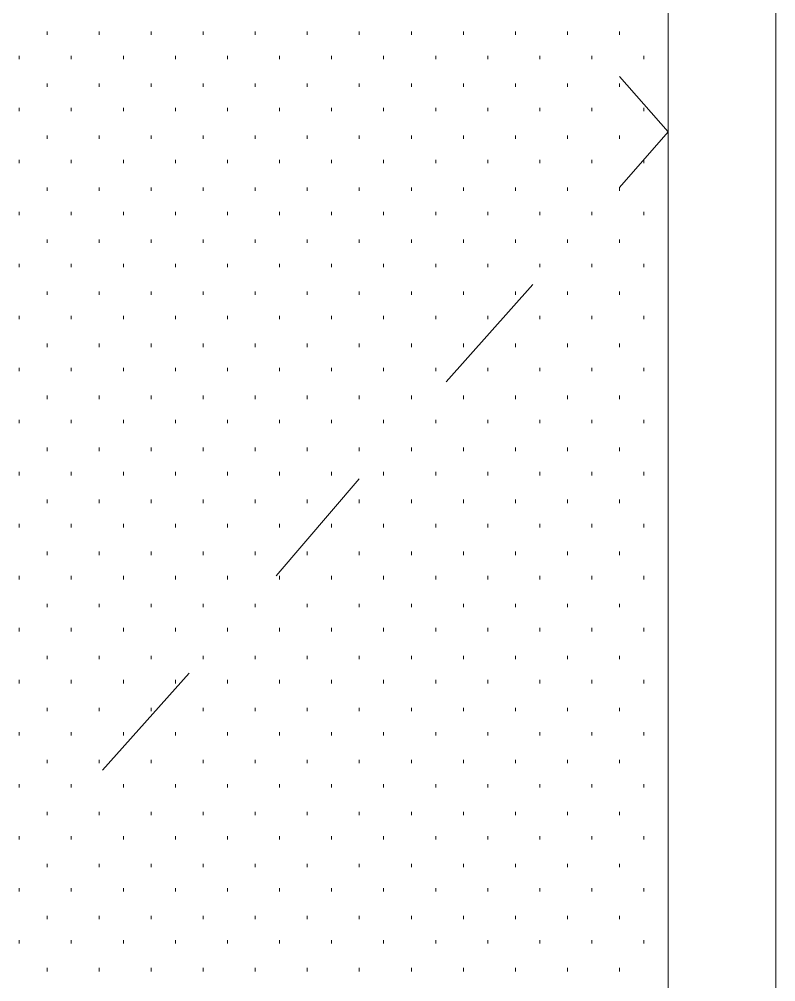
# Model space of a CAD drawing. Header units: inches. Extents: x -6061 to 13621, y -296 to 7483.
# Drawn here: x -5253.55 to -5236.09, y 68.77 to 90.99 of the extents above; entities that cross this region are included whole.
import ezdxf

# ---------------------------------------------------------------- set-up
doc = ezdxf.new("R2010")
doc.units = ezdxf.units.IN
doc.header["$MEASUREMENT"] = 0
doc.layers.get('0').update_dxf_attribs({"linetype": 'CONTINUOUS'})

msp = doc.modelspace()

# ---------------------------------------------------------------- linework, layer by layer
at = {"color": 7, "linetype": 'Continuous', "lineweight": 9, "true_color": 0x000007}
for p, q in [((-5238.56927, 47.62262), (-5238.56927, 131.63756)), ((-5236.08646, 47.62262), (-5236.08646, 131.63756)), ((-5238.56927, 47.62262), (-5238.56927, 129.15475)), ((-5239.69053, 89.67014), (-5238.56927, 88.38869)), ((-5239.69053, 87.10724), (-5238.56927, 88.38869)), ((-5243.69506, 82.62217), (-5241.6928, 84.86471)), ((-5247.61949, 78.1371), (-5245.69732, 80.37964)), ((-5251.62402, 73.65204), (-5249.62176, 75.89457))]:
    msp.add_line(p, q, dxfattribs=at)
at = {"color": 7, "linetype": 'Continuous', "lineweight": 18, "true_color": 0x000007}
for p, q in [((-5236.08646, 59.6362), (-5236.08646, 131.71765)), ((-5236.08646, 131.63756), (-5236.08646, 59.6362))]:
    msp.add_line(p, q, dxfattribs=at)
at = {"color": 7, "linetype": 'Continuous', "lineweight": 9, "true_color": 0xffffff}
for p, q in [((-5252.90547, 90.63122), (-5252.90547, 90.71131)), ((-5251.70411, 90.63122), (-5251.70411, 90.71131)), ((-5250.50275, 90.63122), (-5250.50275, 90.71131)), ((-5249.30139, 90.63122), (-5249.30139, 90.71131)), ((-5248.10004, 90.63122), (-5248.10004, 90.71131)), ((-5246.89868, 90.63122), (-5246.89868, 90.71131)), ((-5245.69732, 90.63122), (-5245.69732, 90.71131)), ((-5244.49596, 90.63122), (-5244.49596, 90.71131)), ((-5243.29461, 90.63122), (-5243.29461, 90.71131)), ((-5242.09325, 90.63122), (-5242.09325, 90.71131)), ((-5240.89189, 90.63122), (-5240.89189, 90.71131)), ((-5239.69053, 90.63122), (-5239.69053, 90.71131)), ((-5253.54619, 90.07059), (-5253.54619, 90.15068)), ((-5252.34483, 90.07059), (-5252.34483, 90.15068)), ((-5251.14347, 90.07059), (-5251.14347, 90.15068)), ((-5249.94212, 90.07059), (-5249.94212, 90.15068)), ((-5248.74076, 90.07059), (-5248.74076, 90.15068)), ((-5247.5394, 90.07059), (-5247.5394, 90.15068)), ((-5246.33805, 90.07059), (-5246.33805, 90.15068)), ((-5245.13669, 90.07059), (-5245.13669, 90.15068)), ((-5243.93533, 90.07059), (-5243.93533, 90.15068)), ((-5242.73397, 90.07059), (-5242.73397, 90.15068)), ((-5241.53262, 90.07059), (-5241.53262, 90.15068)), ((-5240.33126, 90.07059), (-5240.33126, 90.15068)), ((-5239.1299, 90.07059), (-5239.1299, 90.15068)), ((-5252.90547, 89.42986), (-5252.90547, 89.50995)), ((-5251.70411, 89.42986), (-5251.70411, 89.50995)), ((-5250.50275, 89.42986), (-5250.50275, 89.50995)), ((-5249.30139, 89.42986), (-5249.30139, 89.50995)), ((-5248.10004, 89.42986), (-5248.10004, 89.50995)), ((-5246.89868, 89.42986), (-5246.89868, 89.50995)), ((-5245.69732, 89.42986), (-5245.69732, 89.50995)), ((-5244.49596, 89.42986), (-5244.49596, 89.50995)), ((-5243.29461, 89.42986), (-5243.29461, 89.50995)), ((-5242.09325, 89.42986), (-5242.09325, 89.50995)), ((-5240.89189, 89.42986), (-5240.89189, 89.50995)), ((-5239.69053, 89.42986), (-5239.69053, 89.50995)), ((-5253.54619, 88.86923), (-5253.54619, 88.94932)), ((-5252.34483, 88.86923), (-5252.34483, 88.94932)), ((-5251.14347, 88.86923), (-5251.14347, 88.94932)), ((-5249.94212, 88.86923), (-5249.94212, 88.94932)), ((-5248.74076, 88.86923), (-5248.74076, 88.94932)), ((-5247.5394, 88.86923), (-5247.5394, 88.94932)), ((-5246.33805, 88.86923), (-5246.33805, 88.94932)), ((-5245.13669, 88.86923), (-5245.13669, 88.94932)), ((-5243.93533, 88.86923), (-5243.93533, 88.94932)), ((-5242.73397, 88.86923), (-5242.73397, 88.94932)), ((-5241.53262, 88.86923), (-5241.53262, 88.94932)), ((-5240.33126, 88.86923), (-5240.33126, 88.94932)), ((-5239.1299, 88.86923), (-5239.1299, 88.94932)), ((-5252.90547, 88.22851), (-5252.90547, 88.3086)), ((-5251.70411, 88.22851), (-5251.70411, 88.3086)), ((-5250.50275, 88.22851), (-5250.50275, 88.3086)), ((-5249.30139, 88.22851), (-5249.30139, 88.3086)), ((-5248.10004, 88.22851), (-5248.10004, 88.3086)), ((-5246.89868, 88.22851), (-5246.89868, 88.3086)), ((-5245.69732, 88.22851), (-5245.69732, 88.3086)), ((-5244.49596, 88.22851), (-5244.49596, 88.3086)), ((-5243.29461, 88.22851), (-5243.29461, 88.3086)), ((-5242.09325, 88.22851), (-5242.09325, 88.3086)), ((-5240.89189, 88.22851), (-5240.89189, 88.3086)), ((-5239.69053, 88.22851), (-5239.69053, 88.3086)), ((-5253.54619, 87.66787), (-5253.54619, 87.74796)), ((-5252.34483, 87.66787), (-5252.34483, 87.74796)), ((-5251.14347, 87.66787), (-5251.14347, 87.74796)), ((-5249.94212, 87.66787), (-5249.94212, 87.74796)), ((-5248.74076, 87.66787), (-5248.74076, 87.74796)), ((-5247.5394, 87.66787), (-5247.5394, 87.74796)), ((-5246.33805, 87.66787), (-5246.33805, 87.74796)), ((-5245.13669, 87.66787), (-5245.13669, 87.74796)), ((-5243.93533, 87.66787), (-5243.93533, 87.74796)), ((-5242.73397, 87.66787), (-5242.73397, 87.74796)), ((-5241.53262, 87.66787), (-5241.53262, 87.74796)), ((-5240.33126, 87.66787), (-5240.33126, 87.74796)), ((-5239.1299, 87.66787), (-5239.1299, 87.74796)), ((-5252.90547, 87.02715), (-5252.90547, 87.10724)), ((-5251.70411, 87.02715), (-5251.70411, 87.10724)), ((-5250.50275, 87.02715), (-5250.50275, 87.10724)), ((-5249.30139, 87.02715), (-5249.30139, 87.10724)), ((-5248.10004, 87.02715), (-5248.10004, 87.10724)), ((-5246.89868, 87.02715), (-5246.89868, 87.10724)), ((-5245.69732, 87.02715), (-5245.69732, 87.10724)), ((-5244.49596, 87.02715), (-5244.49596, 87.10724)), ((-5243.29461, 87.02715), (-5243.29461, 87.10724)), ((-5242.09325, 87.02715), (-5242.09325, 87.10724)), ((-5240.89189, 87.02715), (-5240.89189, 87.10724)), ((-5239.69053, 87.02715), (-5239.69053, 87.10724)), ((-5253.54619, 86.46652), (-5253.54619, 86.54661)), ((-5252.34483, 86.46652), (-5252.34483, 86.54661)), ((-5251.14347, 86.46652), (-5251.14347, 86.54661)), ((-5249.94212, 86.46652), (-5249.94212, 86.54661)), ((-5248.74076, 86.46652), (-5248.74076, 86.54661)), ((-5247.5394, 86.46652), (-5247.5394, 86.54661)), ((-5246.33805, 86.46652), (-5246.33805, 86.54661)), ((-5245.13669, 86.46652), (-5245.13669, 86.54661)), ((-5243.93533, 86.46652), (-5243.93533, 86.54661)), ((-5242.73397, 86.46652), (-5242.73397, 86.54661)), ((-5241.53262, 86.46652), (-5241.53262, 86.54661)), ((-5240.33126, 86.46652), (-5240.33126, 86.54661)), ((-5239.1299, 86.46652), (-5239.1299, 86.54661)), ((-5252.90547, 85.82579), (-5252.90547, 85.90588)), ((-5251.70411, 85.82579), (-5251.70411, 85.90588)), ((-5250.50275, 85.82579), (-5250.50275, 85.90588)), ((-5249.30139, 85.82579), (-5249.30139, 85.90588)), ((-5248.10004, 85.82579), (-5248.10004, 85.90588)), ((-5246.89868, 85.82579), (-5246.89868, 85.90588)), ((-5245.69732, 85.82579), (-5245.69732, 85.90588)), ((-5244.49596, 85.82579), (-5244.49596, 85.90588)), ((-5243.29461, 85.82579), (-5243.29461, 85.90588)), ((-5242.09325, 85.82579), (-5242.09325, 85.90588)), ((-5240.89189, 85.82579), (-5240.89189, 85.90588)), ((-5239.69053, 85.82579), (-5239.69053, 85.90588)), ((-5253.54619, 85.26516), (-5253.54619, 85.34525)), ((-5252.34483, 85.26516), (-5252.34483, 85.34525)), ((-5251.14347, 85.26516), (-5251.14347, 85.34525)), ((-5249.94212, 85.26516), (-5249.94212, 85.34525)), ((-5248.74076, 85.26516), (-5248.74076, 85.34525)), ((-5247.5394, 85.26516), (-5247.5394, 85.34525)), ((-5246.33805, 85.26516), (-5246.33805, 85.34525)), ((-5245.13669, 85.26516), (-5245.13669, 85.34525)), ((-5243.93533, 85.26516), (-5243.93533, 85.34525)), ((-5242.73397, 85.26516), (-5242.73397, 85.34525)), ((-5241.53262, 85.26516), (-5241.53262, 85.34525)), ((-5240.33126, 85.26516), (-5240.33126, 85.34525)), ((-5239.1299, 85.26516), (-5239.1299, 85.34525)), ((-5252.90547, 84.62443), (-5252.90547, 84.70452)), ((-5251.70411, 84.62443), (-5251.70411, 84.70452)), ((-5250.50275, 84.62443), (-5250.50275, 84.70452)), ((-5249.30139, 84.62443), (-5249.30139, 84.70452)), ((-5248.10004, 84.62443), (-5248.10004, 84.70452)), ((-5246.89868, 84.62443), (-5246.89868, 84.70452)), ((-5245.69732, 84.62443), (-5245.69732, 84.70452)), ((-5244.49596, 84.62443), (-5244.49596, 84.70452)), ((-5243.29461, 84.62443), (-5243.29461, 84.70452)), ((-5242.09325, 84.62443), (-5242.09325, 84.70452)), ((-5240.89189, 84.62443), (-5240.89189, 84.70452)), ((-5239.69053, 84.62443), (-5239.69053, 84.70452)), ((-5253.54619, 84.0638), (-5253.54619, 84.14389)), ((-5252.34483, 84.0638), (-5252.34483, 84.14389)), ((-5251.14347, 84.0638), (-5251.14347, 84.14389)), ((-5249.94212, 84.0638), (-5249.94212, 84.14389)), ((-5248.74076, 84.0638), (-5248.74076, 84.14389)), ((-5247.5394, 84.0638), (-5247.5394, 84.14389)), ((-5246.33805, 84.0638), (-5246.33805, 84.14389)), ((-5245.13669, 84.0638), (-5245.13669, 84.14389)), ((-5243.93533, 84.0638), (-5243.93533, 84.14389)), ((-5242.73397, 84.0638), (-5242.73397, 84.14389)), ((-5241.53262, 84.0638), (-5241.53262, 84.14389)), ((-5240.33126, 84.0638), (-5240.33126, 84.14389)), ((-5239.1299, 84.0638), (-5239.1299, 84.14389)), ((-5252.90547, 83.42308), (-5252.90547, 83.50317)), ((-5251.70411, 83.42308), (-5251.70411, 83.50317)), ((-5250.50275, 83.42308), (-5250.50275, 83.50317)), ((-5249.30139, 83.42308), (-5249.30139, 83.50317)), ((-5248.10004, 83.42308), (-5248.10004, 83.50317)), ((-5246.89868, 83.42308), (-5246.89868, 83.50317)), ((-5245.69732, 83.42308), (-5245.69732, 83.50317)), ((-5244.49596, 83.42308), (-5244.49596, 83.50317)), ((-5243.29461, 83.42308), (-5243.29461, 83.50317)), ((-5242.09325, 83.42308), (-5242.09325, 83.50317)), ((-5240.89189, 83.42308), (-5240.89189, 83.50317)), ((-5239.69053, 83.42308), (-5239.69053, 83.50317)), ((-5253.54619, 82.86244), (-5253.54619, 82.94253)), ((-5252.34483, 82.86244), (-5252.34483, 82.94253)), ((-5251.14347, 82.86244), (-5251.14347, 82.94253)), ((-5249.94212, 82.86244), (-5249.94212, 82.94253)), ((-5248.74076, 82.86244), (-5248.74076, 82.94253)), ((-5247.5394, 82.86244), (-5247.5394, 82.94253)), ((-5246.33805, 82.86244), (-5246.33805, 82.94253)), ((-5245.13669, 82.86244), (-5245.13669, 82.94253)), ((-5243.93533, 82.86244), (-5243.93533, 82.94253)), ((-5242.73397, 82.86244), (-5242.73397, 82.94253)), ((-5241.53262, 82.86244), (-5241.53262, 82.94253)), ((-5240.33126, 82.86244), (-5240.33126, 82.94253)), ((-5239.1299, 82.86244), (-5239.1299, 82.94253)), ((-5252.90547, 82.22172), (-5252.90547, 82.30181)), ((-5251.70411, 82.22172), (-5251.70411, 82.30181)), ((-5250.50275, 82.22172), (-5250.50275, 82.30181)), ((-5249.30139, 82.22172), (-5249.30139, 82.30181)), ((-5248.10004, 82.22172), (-5248.10004, 82.30181)), ((-5246.89868, 82.22172), (-5246.89868, 82.30181)), ((-5245.69732, 82.22172), (-5245.69732, 82.30181)), ((-5244.49596, 82.22172), (-5244.49596, 82.30181)), ((-5243.29461, 82.22172), (-5243.29461, 82.30181)), ((-5242.09325, 82.22172), (-5242.09325, 82.30181)), ((-5240.89189, 82.22172), (-5240.89189, 82.30181)), ((-5239.69053, 82.22172), (-5239.69053, 82.30181)), ((-5253.54619, 81.66109), (-5253.54619, 81.74118)), ((-5252.34483, 81.66109), (-5252.34483, 81.74118)), ((-5251.14347, 81.66109), (-5251.14347, 81.74118)), ((-5249.94212, 81.66109), (-5249.94212, 81.74118)), ((-5248.74076, 81.66109), (-5248.74076, 81.74118)), ((-5247.5394, 81.66109), (-5247.5394, 81.74118)), ((-5246.33805, 81.66109), (-5246.33805, 81.74118)), ((-5245.13669, 81.66109), (-5245.13669, 81.74118)), ((-5243.93533, 81.66109), (-5243.93533, 81.74118)), ((-5242.73397, 81.66109), (-5242.73397, 81.74118)), ((-5241.53262, 81.66109), (-5241.53262, 81.74118)), ((-5240.33126, 81.66109), (-5240.33126, 81.74118)), ((-5239.1299, 81.66109), (-5239.1299, 81.74118)), ((-5252.90547, 81.02036), (-5252.90547, 81.10045)), ((-5251.70411, 81.02036), (-5251.70411, 81.10045)), ((-5250.50275, 81.02036), (-5250.50275, 81.10045)), ((-5249.30139, 81.02036), (-5249.30139, 81.10045)), ((-5248.10004, 81.02036), (-5248.10004, 81.10045)), ((-5246.89868, 81.02036), (-5246.89868, 81.10045)), ((-5245.69732, 81.02036), (-5245.69732, 81.10045)), ((-5244.49596, 81.02036), (-5244.49596, 81.10045)), ((-5243.29461, 81.02036), (-5243.29461, 81.10045)), ((-5242.09325, 81.02036), (-5242.09325, 81.10045)), ((-5240.89189, 81.02036), (-5240.89189, 81.10045)), ((-5239.69053, 81.02036), (-5239.69053, 81.10045)), ((-5253.54619, 80.45973), (-5253.54619, 80.53982)), ((-5252.34483, 80.45973), (-5252.34483, 80.53982)), ((-5251.14347, 80.45973), (-5251.14347, 80.53982)), ((-5249.94212, 80.45973), (-5249.94212, 80.53982)), ((-5248.74076, 80.45973), (-5248.74076, 80.53982)), ((-5247.5394, 80.45973), (-5247.5394, 80.53982)), ((-5246.33805, 80.45973), (-5246.33805, 80.53982)), ((-5245.13669, 80.45973), (-5245.13669, 80.53982)), ((-5243.93533, 80.45973), (-5243.93533, 80.53982)), ((-5242.73397, 80.45973), (-5242.73397, 80.53982)), ((-5241.53262, 80.45973), (-5241.53262, 80.53982)), ((-5240.33126, 80.45973), (-5240.33126, 80.53982)), ((-5239.1299, 80.45973), (-5239.1299, 80.53982)), ((-5252.90547, 79.819), (-5252.90547, 79.89909)), ((-5251.70411, 79.819), (-5251.70411, 79.89909)), ((-5250.50275, 79.819), (-5250.50275, 79.89909)), ((-5249.30139, 79.819), (-5249.30139, 79.89909)), ((-5248.10004, 79.819), (-5248.10004, 79.89909)), ((-5246.89868, 79.819), (-5246.89868, 79.89909)), ((-5245.69732, 79.819), (-5245.69732, 79.89909)), ((-5244.49596, 79.819), (-5244.49596, 79.89909)), ((-5243.29461, 79.819), (-5243.29461, 79.89909)), ((-5242.09325, 79.819), (-5242.09325, 79.89909)), ((-5240.89189, 79.819), (-5240.89189, 79.89909)), ((-5239.69053, 79.819), (-5239.69053, 79.89909)), ((-5253.54619, 79.25837), (-5253.54619, 79.33846)), ((-5252.34483, 79.25837), (-5252.34483, 79.33846)), ((-5251.14347, 79.25837), (-5251.14347, 79.33846)), ((-5249.94212, 79.25837), (-5249.94212, 79.33846)), ((-5248.74076, 79.25837), (-5248.74076, 79.33846)), ((-5247.5394, 79.25837), (-5247.5394, 79.33846)), ((-5246.33805, 79.25837), (-5246.33805, 79.33846)), ((-5245.13669, 79.25837), (-5245.13669, 79.33846)), ((-5243.93533, 79.25837), (-5243.93533, 79.33846)), ((-5242.73397, 79.25837), (-5242.73397, 79.33846)), ((-5241.53262, 79.25837), (-5241.53262, 79.33846)), ((-5240.33126, 79.25837), (-5240.33126, 79.33846)), ((-5239.1299, 79.25837), (-5239.1299, 79.33846)), ((-5252.90547, 78.61765), (-5252.90547, 78.69774)), ((-5251.70411, 78.61765), (-5251.70411, 78.69774)), ((-5250.50275, 78.61765), (-5250.50275, 78.69774)), ((-5249.30139, 78.61765), (-5249.30139, 78.69774)), ((-5248.10004, 78.61765), (-5248.10004, 78.69774)), ((-5246.89868, 78.61765), (-5246.89868, 78.69774)), ((-5245.69732, 78.61765), (-5245.69732, 78.69774)), ((-5244.49596, 78.61765), (-5244.49596, 78.69774)), ((-5243.29461, 78.61765), (-5243.29461, 78.69774)), ((-5242.09325, 78.61765), (-5242.09325, 78.69774)), ((-5240.89189, 78.61765), (-5240.89189, 78.69774)), ((-5239.69053, 78.61765), (-5239.69053, 78.69774)), ((-5253.54619, 78.05701), (-5253.54619, 78.1371)), ((-5252.34483, 78.05701), (-5252.34483, 78.1371)), ((-5251.14347, 78.05701), (-5251.14347, 78.1371)), ((-5249.94212, 78.05701), (-5249.94212, 78.1371)), ((-5248.74076, 78.05701), (-5248.74076, 78.1371)), ((-5247.5394, 78.05701), (-5247.5394, 78.1371)), ((-5246.33805, 78.05701), (-5246.33805, 78.1371)), ((-5245.13669, 78.05701), (-5245.13669, 78.1371)), ((-5243.93533, 78.05701), (-5243.93533, 78.1371)), ((-5242.73397, 78.05701), (-5242.73397, 78.1371)), ((-5241.53262, 78.05701), (-5241.53262, 78.1371)), ((-5240.33126, 78.05701), (-5240.33126, 78.1371)), ((-5239.1299, 78.05701), (-5239.1299, 78.1371)), ((-5252.90547, 77.41629), (-5252.90547, 77.49638)), ((-5251.70411, 77.41629), (-5251.70411, 77.49638)), ((-5250.50275, 77.41629), (-5250.50275, 77.49638)), ((-5249.30139, 77.41629), (-5249.30139, 77.49638)), ((-5248.10004, 77.41629), (-5248.10004, 77.49638)), ((-5246.89868, 77.41629), (-5246.89868, 77.49638)), ((-5245.69732, 77.41629), (-5245.69732, 77.49638)), ((-5244.49596, 77.41629), (-5244.49596, 77.49638)), ((-5243.29461, 77.41629), (-5243.29461, 77.49638)), ((-5242.09325, 77.41629), (-5242.09325, 77.49638)), ((-5240.89189, 77.41629), (-5240.89189, 77.49638)), ((-5239.69053, 77.41629), (-5239.69053, 77.49638)), ((-5253.54619, 76.85566), (-5253.54619, 76.93575)), ((-5252.34483, 76.85566), (-5252.34483, 76.93575)), ((-5251.14347, 76.85566), (-5251.14347, 76.93575)), ((-5249.94212, 76.85566), (-5249.94212, 76.93575)), ((-5248.74076, 76.85566), (-5248.74076, 76.93575)), ((-5247.5394, 76.85566), (-5247.5394, 76.93575)), ((-5246.33805, 76.85566), (-5246.33805, 76.93575)), ((-5245.13669, 76.85566), (-5245.13669, 76.93575)), ((-5243.93533, 76.85566), (-5243.93533, 76.93575)), ((-5242.73397, 76.85566), (-5242.73397, 76.93575)), ((-5241.53262, 76.85566), (-5241.53262, 76.93575)), ((-5240.33126, 76.85566), (-5240.33126, 76.93575)), ((-5239.1299, 76.85566), (-5239.1299, 76.93575)), ((-5252.90547, 76.21493), (-5252.90547, 76.29502)), ((-5251.70411, 76.21493), (-5251.70411, 76.29502)), ((-5250.50275, 76.21493), (-5250.50275, 76.29502)), ((-5249.30139, 76.21493), (-5249.30139, 76.29502)), ((-5248.10004, 76.21493), (-5248.10004, 76.29502)), ((-5246.89868, 76.21493), (-5246.89868, 76.29502)), ((-5245.69732, 76.21493), (-5245.69732, 76.29502)), ((-5244.49596, 76.21493), (-5244.49596, 76.29502)), ((-5243.29461, 76.21493), (-5243.29461, 76.29502)), ((-5242.09325, 76.21493), (-5242.09325, 76.29502)), ((-5240.89189, 76.21493), (-5240.89189, 76.29502)), ((-5239.69053, 76.21493), (-5239.69053, 76.29502)), ((-5253.54619, 75.6543), (-5253.54619, 75.73439)), ((-5252.34483, 75.6543), (-5252.34483, 75.73439)), ((-5251.14347, 75.6543), (-5251.14347, 75.73439)), ((-5249.94212, 75.6543), (-5249.94212, 75.73439)), ((-5248.74076, 75.6543), (-5248.74076, 75.73439)), ((-5247.5394, 75.6543), (-5247.5394, 75.73439)), ((-5246.33805, 75.6543), (-5246.33805, 75.73439)), ((-5245.13669, 75.6543), (-5245.13669, 75.73439)), ((-5243.93533, 75.6543), (-5243.93533, 75.73439)), ((-5242.73397, 75.6543), (-5242.73397, 75.73439)), ((-5241.53262, 75.6543), (-5241.53262, 75.73439)), ((-5240.33126, 75.6543), (-5240.33126, 75.73439)), ((-5239.1299, 75.6543), (-5239.1299, 75.73439)), ((-5252.90547, 75.01357), (-5252.90547, 75.09366)), ((-5251.70411, 75.01357), (-5251.70411, 75.09366)), ((-5250.50275, 75.01357), (-5250.50275, 75.09366)), ((-5249.30139, 75.01357), (-5249.30139, 75.09366)), ((-5248.10004, 75.01357), (-5248.10004, 75.09366)), ((-5246.89868, 75.01357), (-5246.89868, 75.09366)), ((-5245.69732, 75.01357), (-5245.69732, 75.09366)), ((-5244.49596, 75.01357), (-5244.49596, 75.09366)), ((-5243.29461, 75.01357), (-5243.29461, 75.09366)), ((-5242.09325, 75.01357), (-5242.09325, 75.09366)), ((-5240.89189, 75.01357), (-5240.89189, 75.09366)), ((-5239.69053, 75.01357), (-5239.69053, 75.09366)), ((-5253.54619, 74.45294), (-5253.54619, 74.53303)), ((-5252.34483, 74.45294), (-5252.34483, 74.53303)), ((-5251.14347, 74.45294), (-5251.14347, 74.53303)), ((-5249.94212, 74.45294), (-5249.94212, 74.53303)), ((-5248.74076, 74.45294), (-5248.74076, 74.53303)), ((-5247.5394, 74.45294), (-5247.5394, 74.53303)), ((-5246.33805, 74.45294), (-5246.33805, 74.53303)), ((-5245.13669, 74.45294), (-5245.13669, 74.53303)), ((-5243.93533, 74.45294), (-5243.93533, 74.53303)), ((-5242.73397, 74.45294), (-5242.73397, 74.53303)), ((-5241.53262, 74.45294), (-5241.53262, 74.53303)), ((-5240.33126, 74.45294), (-5240.33126, 74.53303)), ((-5239.1299, 74.45294), (-5239.1299, 74.53303)), ((-5252.90547, 73.81222), (-5252.90547, 73.89231)), ((-5251.70411, 73.81222), (-5251.70411, 73.89231)), ((-5250.50275, 73.81222), (-5250.50275, 73.89231)), ((-5249.30139, 73.81222), (-5249.30139, 73.89231)), ((-5248.10004, 73.81222), (-5248.10004, 73.89231)), ((-5246.89868, 73.81222), (-5246.89868, 73.89231)), ((-5245.69732, 73.81222), (-5245.69732, 73.89231)), ((-5244.49596, 73.81222), (-5244.49596, 73.89231)), ((-5243.29461, 73.81222), (-5243.29461, 73.89231)), ((-5242.09325, 73.81222), (-5242.09325, 73.89231)), ((-5240.89189, 73.81222), (-5240.89189, 73.89231)), ((-5239.69053, 73.81222), (-5239.69053, 73.89231)), ((-5253.54619, 73.25158), (-5253.54619, 73.33167)), ((-5252.34483, 73.25158), (-5252.34483, 73.33167)), ((-5251.14347, 73.25158), (-5251.14347, 73.33167)), ((-5249.94212, 73.25158), (-5249.94212, 73.33167)), ((-5248.74076, 73.25158), (-5248.74076, 73.33167)), ((-5247.5394, 73.25158), (-5247.5394, 73.33167)), ((-5246.33805, 73.25158), (-5246.33805, 73.33167)), ((-5245.13669, 73.25158), (-5245.13669, 73.33167)), ((-5243.93533, 73.25158), (-5243.93533, 73.33167)), ((-5242.73397, 73.25158), (-5242.73397, 73.33167)), ((-5241.53262, 73.25158), (-5241.53262, 73.33167)), ((-5240.33126, 73.25158), (-5240.33126, 73.33167)), ((-5239.1299, 73.25158), (-5239.1299, 73.33167)), ((-5252.90547, 72.61086), (-5252.90547, 72.69095)), ((-5251.70411, 72.61086), (-5251.70411, 72.69095)), ((-5250.50275, 72.61086), (-5250.50275, 72.69095)), ((-5249.30139, 72.61086), (-5249.30139, 72.69095)), ((-5248.10004, 72.61086), (-5248.10004, 72.69095)), ((-5246.89868, 72.61086), (-5246.89868, 72.69095)), ((-5245.69732, 72.61086), (-5245.69732, 72.69095)), ((-5244.49596, 72.61086), (-5244.49596, 72.69095)), ((-5243.29461, 72.61086), (-5243.29461, 72.69095)), ((-5242.09325, 72.61086), (-5242.09325, 72.69095)), ((-5240.89189, 72.61086), (-5240.89189, 72.69095)), ((-5239.69053, 72.61086), (-5239.69053, 72.69095)), ((-5253.54619, 72.05023), (-5253.54619, 72.13032)), ((-5252.34483, 72.05023), (-5252.34483, 72.13032)), ((-5251.14347, 72.05023), (-5251.14347, 72.13032)), ((-5249.94212, 72.05023), (-5249.94212, 72.13032)), ((-5248.74076, 72.05023), (-5248.74076, 72.13032)), ((-5247.5394, 72.05023), (-5247.5394, 72.13032)), ((-5246.33805, 72.05023), (-5246.33805, 72.13032)), ((-5245.13669, 72.05023), (-5245.13669, 72.13032)), ((-5243.93533, 72.05023), (-5243.93533, 72.13032)), ((-5242.73397, 72.05023), (-5242.73397, 72.13032)), ((-5241.53262, 72.05023), (-5241.53262, 72.13032)), ((-5240.33126, 72.05023), (-5240.33126, 72.13032)), ((-5239.1299, 72.05023), (-5239.1299, 72.13032)), ((-5252.90547, 71.4095), (-5252.90547, 71.48959)), ((-5251.70411, 71.4095), (-5251.70411, 71.48959)), ((-5250.50275, 71.4095), (-5250.50275, 71.48959)), ((-5249.30139, 71.4095), (-5249.30139, 71.48959)), ((-5248.10004, 71.4095), (-5248.10004, 71.48959)), ((-5246.89868, 71.4095), (-5246.89868, 71.48959)), ((-5245.69732, 71.4095), (-5245.69732, 71.48959)), ((-5244.49596, 71.4095), (-5244.49596, 71.48959)), ((-5243.29461, 71.4095), (-5243.29461, 71.48959)), ((-5242.09325, 71.4095), (-5242.09325, 71.48959)), ((-5240.89189, 71.4095), (-5240.89189, 71.48959)), ((-5239.69053, 71.4095), (-5239.69053, 71.48959)), ((-5253.54619, 70.84887), (-5253.54619, 70.92896)), ((-5252.34483, 70.84887), (-5252.34483, 70.92896)), ((-5251.14347, 70.84887), (-5251.14347, 70.92896)), ((-5249.94212, 70.84887), (-5249.94212, 70.92896)), ((-5248.74076, 70.84887), (-5248.74076, 70.92896)), ((-5247.5394, 70.84887), (-5247.5394, 70.92896)), ((-5246.33805, 70.84887), (-5246.33805, 70.92896)), ((-5245.13669, 70.84887), (-5245.13669, 70.92896)), ((-5243.93533, 70.84887), (-5243.93533, 70.92896)), ((-5242.73397, 70.84887), (-5242.73397, 70.92896)), ((-5241.53262, 70.84887), (-5241.53262, 70.92896)), ((-5240.33126, 70.84887), (-5240.33126, 70.92896)), ((-5239.1299, 70.84887), (-5239.1299, 70.92896)), ((-5252.90547, 70.20814), (-5252.90547, 70.28824)), ((-5251.70411, 70.20814), (-5251.70411, 70.28824)), ((-5250.50275, 70.20814), (-5250.50275, 70.28824)), ((-5249.30139, 70.20814), (-5249.30139, 70.28824)), ((-5248.10004, 70.20814), (-5248.10004, 70.28824)), ((-5246.89868, 70.20814), (-5246.89868, 70.28824)), ((-5245.69732, 70.20814), (-5245.69732, 70.28824)), ((-5244.49596, 70.20814), (-5244.49596, 70.28824)), ((-5243.29461, 70.20814), (-5243.29461, 70.28824)), ((-5242.09325, 70.20814), (-5242.09325, 70.28824)), ((-5240.89189, 70.20814), (-5240.89189, 70.28824)), ((-5239.69053, 70.20814), (-5239.69053, 70.28824)), ((-5253.54619, 69.64751), (-5253.54619, 69.7276)), ((-5252.34483, 69.64751), (-5252.34483, 69.7276)), ((-5251.14347, 69.64751), (-5251.14347, 69.7276)), ((-5249.94212, 69.64751), (-5249.94212, 69.7276)), ((-5248.74076, 69.64751), (-5248.74076, 69.7276)), ((-5247.5394, 69.64751), (-5247.5394, 69.7276)), ((-5246.33805, 69.64751), (-5246.33805, 69.7276)), ((-5245.13669, 69.64751), (-5245.13669, 69.7276)), ((-5243.93533, 69.64751), (-5243.93533, 69.7276)), ((-5242.73397, 69.64751), (-5242.73397, 69.7276)), ((-5241.53262, 69.64751), (-5241.53262, 69.7276)), ((-5240.33126, 69.64751), (-5240.33126, 69.7276)), ((-5239.1299, 69.64751), (-5239.1299, 69.7276)), ((-5252.90547, 69.00679), (-5252.90547, 69.08688)), ((-5251.70411, 69.00679), (-5251.70411, 69.08688)), ((-5250.50275, 69.00679), (-5250.50275, 69.08688)), ((-5249.30139, 69.00679), (-5249.30139, 69.08688)), ((-5248.10004, 69.00679), (-5248.10004, 69.08688)), ((-5246.89868, 69.00679), (-5246.89868, 69.08688)), ((-5245.69732, 69.00679), (-5245.69732, 69.08688)), ((-5244.49596, 69.00679), (-5244.49596, 69.08688)), ((-5243.29461, 69.00679), (-5243.29461, 69.08688)), ((-5242.09325, 69.00679), (-5242.09325, 69.08688)), ((-5240.89189, 69.00679), (-5240.89189, 69.08688)), ((-5239.69053, 69.00679), (-5239.69053, 69.08688))]:
    msp.add_line(p, q, dxfattribs=at)

doc.saveas('drawing.dxf')
